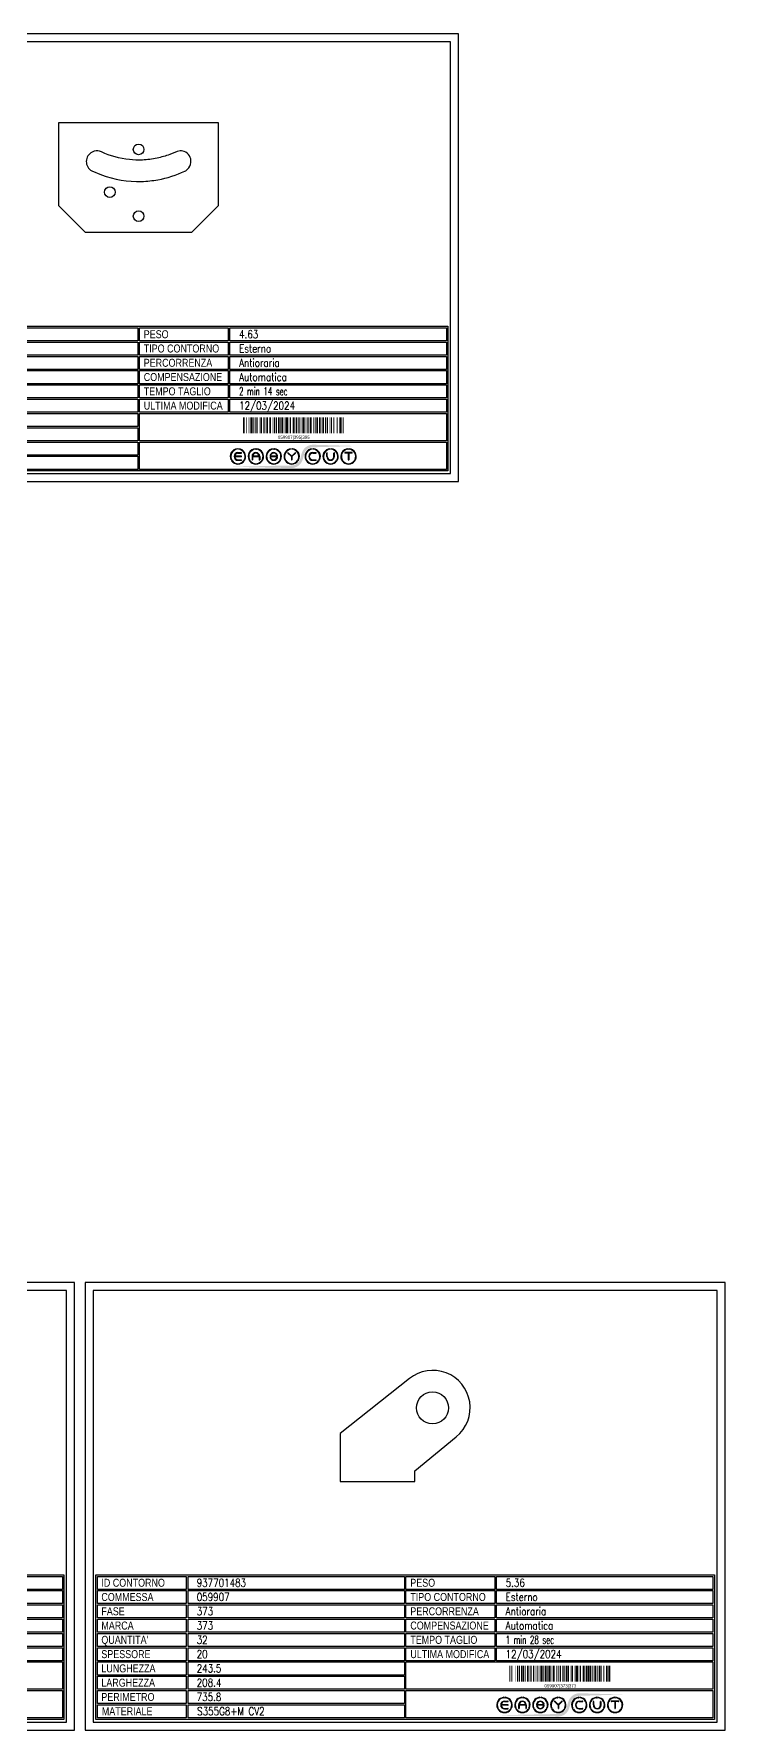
# Model space of a CAD drawing. Header units: millimetres. Extents: x 28039 to 145264, y 9873 to 40131.
# Drawn here: x 39722 to 41019, y 27973 to 31152 of the extents above; entities that cross this region are included whole.
import ezdxf
from ezdxf.enums import TextEntityAlignment as Align

# ---------------------------------------------------------------- set-up
doc = ezdxf.new("R2010")
doc.units = ezdxf.units.MM
doc.styles.add('EasyCutStyle', font='romans.shx', dxfattribs={"width": 0.8})
doc.styles.add('EasyCutStyle1', font='arial.ttf', dxfattribs={"width": 0.8})

# ---------------------------------------------------------------- blocks, each defined once
blk = doc.blocks.new('*U4')
at = {"color": 5}
blk.add_lwpolyline([(0, 0), (1200, 0), (1200, 839), (0, 839)], close=True, dxfattribs=at)
at = {"color": 7}
blk.add_lwpolyline([(15, 15), (1185, 15), (1185, 824), (15, 824)], close=True, dxfattribs=at)
at = {"color": 253}
blk.add_lwpolyline([(20, 291), (1180, 291), (1180, 20), (20, 20)], close=True, dxfattribs=at)
at = {"color": 2}
for points in [[(23, 288.1), (189.3, 288.1), (189.3, 263.7), (23, 263.7)], [(23, 288.1), (189.3, 288.1), (189.3, 263.7), (23, 263.7)], [(601.5, 288.1), (767.9, 288.1), (767.9, 263.7), (601.5, 263.7)], [(23, 261.4), (189.3, 261.4), (189.3, 237), (23, 237)], [(601.5, 261.4), (767.9, 261.4), (767.9, 237), (601.5, 237)], [(23, 234.6), (189.3, 234.6), (189.3, 210.2), (23, 210.2)], [(601.5, 234.6), (767.9, 234.6), (767.9, 210.2), (601.5, 210.2)], [(23, 207.9), (189.3, 207.9), (189.3, 183.4), (23, 183.4)], [(601.5, 207.9), (767.9, 207.9), (767.9, 183.4), (601.5, 183.4)], [(23, 181.1), (189.3, 181.1), (189.3, 156.7), (23, 156.7)], [(601.5, 181.1), (767.9, 181.1), (767.9, 156.7), (601.5, 156.7)], [(23, 154.3), (189.3, 154.3), (189.3, 129.9), (23, 129.9)], [(23, 127.6), (189.3, 127.6), (189.3, 103.1), (23, 103.1)], [(601.5, 154.3), (767.9, 154.3), (767.9, 129.9), (601.5, 129.9)], [(23, 100.8), (189.3, 100.8), (189.3, 76.4), (23, 76.4)], [(23, 74), (189.3, 74), (189.3, 49.6), (23, 49.6)], [(23, 47.3), (189.3, 47.3), (189.3, 22.9), (23, 22.9)]]:
    blk.add_lwpolyline(points, close=True, dxfattribs=at)
at = {"color": 1}
for points in [[(192.7, 288.1), (598.5, 288.1), (598.5, 263.7), (192.7, 263.7)], [(771.3, 288.1), (1177.2, 288.1), (1177.2, 263.7), (771.3, 263.7)], [(192.7, 261.4), (598.5, 261.4), (598.5, 237), (192.7, 237)], [(771.3, 261.4), (1177.2, 261.4), (1177.2, 237), (771.3, 237)], [(192.7, 234.6), (598.5, 234.6), (598.5, 210.2), (192.7, 210.2)], [(771.3, 234.6), (1177.2, 234.6), (1177.2, 210.2), (771.3, 210.2)], [(192.7, 207.9), (598.5, 207.9), (598.5, 183.4), (192.7, 183.4)], [(771.3, 207.9), (1177.2, 207.9), (1177.2, 183.4), (771.3, 183.4)], [(192.7, 181.1), (598.5, 181.1), (598.5, 156.7), (192.7, 156.7)], [(771.3, 181.1), (1177.2, 181.1), (1177.2, 156.7), (771.3, 156.7)], [(192.7, 154.3), (598.5, 154.3), (598.5, 129.9), (192.7, 129.9)], [(192.7, 127.6), (598.5, 127.6), (598.5, 103.1), (192.7, 103.1)], [(601.5, 127.6), (1177.2, 127.6), (1177.2, 76.4), (601.5, 76.4)], [(771.3, 154.3), (1177.2, 154.3), (1177.2, 129.9), (771.3, 129.9)], [(192.7, 100.8), (598.5, 100.8), (598.5, 76.4), (192.7, 76.4)], [(192.7, 74), (598.5, 74), (598.5, 49.6), (192.7, 49.6)], [(601.5, 74), (1177.2, 74), (1177.2, 22.9), (601.5, 22.9)], [(192.7, 47.3), (598.5, 47.3), (598.5, 22.9), (192.7, 22.9)]]:
    blk.add_lwpolyline(points, close=True, dxfattribs=at)
at = {"color": 161, "style": 'EasyCutStyle1', "width": 0.8}
for s, p in [('COMMESSA', (30.1, 241.9)), ('ID CONTORNO', (30.1, 268.6)), ('TIPO CONTORNO', (609.6, 241.9)), ('PESO', (609.6, 268.6)), ('FASE', (30.1, 215.1)), ('PERCORRENZA', (609.6, 215.1)), ('MARCA', (30.1, 188.4)), ('COMPENSAZIONE', (609.6, 188.4)), ("QUANTITA'", (30.1, 161.6)), ('TEMPO TAGLIO', (609.6, 161.6)), ('SPESSORE', (30.1, 134.8)), ('ULTIMA MODIFICA', (609.6, 134.8)), ('LUNGHEZZA', (30.1, 108.1)), ('LARGHEZZA', (30.1, 81.3)), ('PERIMETRO', (30.1, 54.5)), ('MATERIALE', (31, 27.8))]:
    blk.add_text(s, height=15, dxfattribs=at).set_placement(p)
at = {"style": 'EasyCutStyle'}
for tag, p, width in [('ORDERSHAPE', (208.9, 241.9), 0.8), ('IDSHAPE', (208.9, 268.6), 0.8), ('TYPESHAPE', (788.4, 241.9), 0.8), ('WEIGTHSHAPE', (788.4, 268.6), 0.8), ('PHASESHAPE', (208.9, 215.1), 0.8), ('JOUSHAPE', (788.4, 215.1), 0.8), ('MKSHAPE', (208.9, 188.4), 0.8), ('COMPSHAPE', (788.4, 188.4), 0.8), ('QTASHAPE', (208.9, 161.6), 0.8), ('TIMECUTSHAPE', (788.4, 161.6), 0.65), ('TKSHAPE', (208.9, 134.8), 0.8), ('LASTMODIFYSHAPE', (788.4, 134.8), 0.8), ('LENGTHSHAPE', (208.9, 108.1), 0.8), ('HEIGHTSHAPE', (208.9, 81.3), 0.8), ('PERIMETERSHAPE', (208.9, 54.5), 0.8), ('MATSHAPE', (209.8, 27.8), 0.8)]:
    blk.add_attdef(tag, p, '', height=15, dxfattribs=dict(at, width=width))
blk = doc.blocks.new('Logo')
h = blk.add_hatch(color=256)
h.set_gradient(color1=(255, 0, 0), color2=(255, 255, 0), tint=1)
h.paths.add_polyline_path([(20.5, 4.4, -0.339454), (37.1, 17.2), (118.6, 19.6), (37.1, 22, 0.339454), (15.8, 5.7), (13.2, -4.2, -0.339454), (-3.4, -16.9), (-118.2, -19.3), (-3.4, -21.7, 0.339454), (17.8, -5.4)])
for color, points in [(140, [(-115.9, -5.7, -1), (-116.7, -6.1, -0.520567), (-104.9, 14.3, -1), (-104.9, 13.5, 0.520567)]), (256, [(-97.3, 0.4), (-110, 0.4, -0.394366), (-103.7, 6.3), (-97.3, 6.3, 1), (-97.3, 7.2), (-103.7, 7.2, 1), (-103.7, -7.2), (-97.3, -7.2, 1), (-97.3, -6.3), (-103.7, -6.3, -0.394366), (-110, -0.4), (-97.3, -0.4, 1)]), (140, [(-91.4, -5.7, 1), (-90.6, -6.1, 0.520567), (-102.4, 14.3, 0.916853), (-102.6, 13.5, 0.043377), (-102.5, 13.5, -0.520567)]), (140, [(-82.3, -5.7, -1), (-83.1, -6.1, -0.520567), (-71.3, 14.3, -1), (-71.3, 13.5, 0.520567)]), (140, [(-57.8, -5.7, 1), (-57, -6.1, 0.520567), (-68.8, 14.3, 1), (-68.9, 13.5, -0.520567)]), (140, [(-48.7, -5.7, -1), (-49.5, -6.1, -0.520567), (-37.7, 14.3, -1), (-37.7, 13.5, 0.520567)]), (256, [(-31.2, -0.4, -0.486114), (-30.3, -1.5, -0.776377), (-42.6, -1.6, 1), (-43.4, -1.9, 0.776377), (-29.5, -1.7, 0.486114), (-31.2, 0.4), (-41.8, 0.4, -0.486114), (-42.6, 1.5, -0.776377), (-30.4, 1.6, 1), (-29.5, 1.9, 0.776377), (-43.5, 1.7, 0.486114), (-41.8, -0.4)]), (140, [(-24.2, -5.7, 1), (-23.4, -6.1, 0.520567), (-35.2, 14.3, 1), (-35.3, 13.5, -0.520567)]), (140, [(-15.1, -5.7, -1), (-15.9, -6.1, -0.520567), (-4.1, 14.3, -1), (-4.1, 13.5, 0.520567)]), (256, [(-9.3, 7.1, 1), (-10, 6.5), (-3.3, -0.2), (-3.3, -6.3, 1), (-2.4, -6.3), (-2.4, -0.2), (4.2, 6.5, 1), (3.6, 7.1), (-2.9, 0.6)]), (140, [(9.4, -5.7, 1), (10.2, -6.1, 0.520567), (-1.6, 14.3, 1), (-1.7, 13.5, -0.520567)]), (140, [(24.2, -5.7, -1), (23.4, -6.1, -0.520567), (35.2, 14.3, -1), (35.3, 13.5, 0.520567)]), (256, [(36.5, -7.2), (42.8, -7.2, 1), (42.8, -6.3), (36.5, -6.3, -1), (36.5, 6.3), (42.8, 6.3, 1), (42.8, 7.2), (36.5, 7.2, 1)]), (140, [(48.7, -5.7, 1), (49.5, -6.1, 0.520567), (37.7, 14.3, 1), (37.7, 13.5, -0.520567)]), (140, [(57.8, -5.7, -1), (57, -6.1, -0.520567), (68.8, 14.3, -1), (68.9, 13.5, 0.520567)]), (256, [(63.7, 0), (63.7, 6.3, 1), (62.9, 6.3), (62.9, 0, 1), (77.3, 0), (77.3, 6.3, 1), (76.4, 6.3), (76.4, 0, -1)]), (140, [(82.3, -5.7, 1), (83.1, -6.1, 0.520567), (71.3, 14.3, 1), (71.3, 13.5, -0.520567)]), (140, [(91.4, -5.7, -1), (90.6, -6.1, -0.520567), (102.4, 14.3, -1), (102.5, 13.5, 0.520567)]), (256, [(96.9, 7.2, 1), (96.9, 6.3), (103.2, 6.3), (103.2, -6.3, 1), (104.1, -6.3), (104.1, 6.3), (110.4, 6.3, 1), (110.4, 7.2)]), (140, [(115.9, -5.7, 1), (116.7, -6.1, 0.520567), (104.9, 14.3, 1), (104.9, 13.5, -0.520567)]), (140, [(-91.9, -8.3, 1), (-92.6, -7.8, -0.520567), (-114.8, -7.8, 1), (-115.5, -8.3, 0.520567)]), (140, [(-58.3, -8.3, 1), (-59, -7.8, -0.520567), (-81.2, -7.8, 1), (-81.9, -8.3, 0.520567)]), (140, [(-24.7, -8.3, 1), (-25.4, -7.8, -0.520567), (-47.6, -7.8, 1), (-48.3, -8.3, 0.520567)]), (140, [(8.9, -8.3, 1), (8.2, -7.8, -0.520567), (-14, -7.8, 1), (-14.7, -8.3, 0.520567)]), (140, [(48.3, -8.3, 1), (47.6, -7.8, -0.520567), (25.4, -7.8, 1), (24.7, -8.3, 0.520567)]), (140, [(81.9, -8.3, 1), (81.2, -7.8, -0.520567), (59, -7.8, 1), (58.3, -8.3, 0.520567)]), (140, [(115.5, -8.3, 1), (114.8, -7.8, -0.520567), (92.6, -7.8, 1), (91.9, -8.3, 0.520567)])]:
    blk.add_hatch(color=color).paths.add_polyline_path(points)
h = blk.add_hatch(color=256)
h.paths.add_polyline_path([(-63.7, -0.4), (-63.7, -6.3, 1), (-62.9, -6.3), (-62.9, 0, 1), (-77.3, 0), (-77.3, -6.3, 1), (-76.4, -6.3), (-76.4, -0.4)])
h.paths.add_polyline_path([(-76.4, 0.4, -0.933992), (-63.8, 0.4)], flags=16)
for p, q in [((-97.3, 0.4), (-110, 0.4)), ((-103.7, 7.2), (-97.3, 7.2)), ((-103.7, 6.3), (-97.3, 6.3)), ((-77.3, 0), (-77.3, -6.3)), ((-63.8, 0.4), (-76.4, 0.4)), ((-62.9, 0), (-62.9, -6.3)), ((-31.2, 0.4), (-41.8, 0.4)), ((-3.3, -0.2), (-10, 6.5)), ((-2.9, 0.6), (-9.3, 7.1)), ((-2.9, 0.6), (3.6, 7.1)), ((-2.4, -0.2), (4.2, 6.5)), ((36.5, 7.2), (42.8, 7.2)), ((36.5, 6.3), (42.8, 6.3)), ((62.9, 0), (62.9, 6.3)), ((63.7, 0), (63.7, 6.3)), ((76.4, 0), (76.4, 6.3)), ((77.3, 0), (77.3, 6.3)), ((110.4, 7.2), (96.9, 7.2)), ((103.2, 6.3), (96.9, 6.3)), ((103.2, 6.3), (103.2, -6.3)), ((104.1, 6.3), (104.1, -6.3)), ((110.4, 6.3), (104.1, 6.3)), ((-97.3, -0.4), (-110, -0.4)), ((-103.7, -6.3), (-97.3, -6.3)), ((-103.7, -7.2), (-97.3, -7.2)), ((-76.4, -0.4), (-76.4, -6.3)), ((-63.7, -0.4), (-76.4, -0.4)), ((-63.7, -0.4), (-63.7, -6.3)), ((-31.2, -0.4), (-41.8, -0.4)), ((-3.3, -0.2), (-3.3, -6.3)), ((-2.4, -0.2), (-2.4, -6.3)), ((36.5, -6.3), (42.8, -6.3)), ((36.5, -7.2), (42.8, -7.2))]:
    blk.add_line(p, q)
at = {"color": 140}
for centre, radius, start, end in [((-103.7, 0), 14.4, 95, 205), ((-103.7, 0), 13.5, 95, 205), ((-104.9, 13.9), 0.432, 275, 95), ((-102.5, 13.9), 0.432, 85, 265), ((-103.7, 0), 13.5, 335, 85), ((-103.7, 0), 14.4, 335, 85), ((-70.1, 0), 14.4, 95, 205), ((-70.1, 0), 13.5, 95, 205), ((-71.3, 13.9), 0.432, 275, 95), ((-68.9, 13.9), 0.432, 85, 265), ((-70.1, 0), 13.5, 335, 85), ((-70.1, 0), 14.4, 335, 85), ((-36.5, 0), 14.4, 95, 205), ((-36.5, 0), 13.5, 95, 205), ((-37.7, 13.9), 0.432, 275, 95), ((-35.3, 13.9), 0.432, 85, 265), ((-36.5, 0), 13.5, 335, 85), ((-36.5, 0), 14.4, 335, 85), ((-2.9, 0), 14.4, 95, 205), ((-2.9, 0), 13.5, 95, 205), ((-4.1, 13.9), 0.432, 275, 95), ((-1.7, 13.9), 0.432, 85, 265), ((-2.9, 0), 13.5, 335, 85), ((-2.9, 0), 14.4, 335, 85), ((36.5, 0), 14.4, 95, 205), ((36.5, 0), 13.5, 95, 205), ((35.3, 13.9), 0.432, 275, 95), ((37.7, 13.9), 0.432, 85, 265), ((36.5, 0), 14.4, 335, 85), ((36.5, 0), 13.5, 335, 85), ((70.1, 0), 14.4, 95, 205), ((70.1, 0), 13.5, 95, 205), ((68.9, 13.9), 0.432, 275, 95), ((71.3, 13.9), 0.432, 85, 265), ((70.1, 0), 14.4, 335, 85), ((70.1, 0), 13.5, 335, 85), ((103.7, 0), 14.4, 95, 205), ((103.7, 0), 13.5, 95, 205), ((102.5, 13.9), 0.432, 275, 95), ((104.9, 13.9), 0.432, 85, 265), ((103.7, 0), 14.4, 335, 85), ((103.7, 0), 13.5, 335, 85), ((-116.3, -5.9), 0.432, 205, 25), ((-115.1, -8), 0.432, 35, 215), ((-103.7, 0), 14.4, 215, 325), ((-103.7, 0), 13.5, 215, 325), ((-92.2, -8), 0.432, 325, 145), ((-91, -5.9), 0.432, 155, 335), ((-82.7, -5.9), 0.432, 205, 25), ((-81.5, -8), 0.432, 35, 215), ((-70.1, 0), 14.4, 215, 325), ((-70.1, 0), 13.5, 215, 325), ((-58.6, -8), 0.432, 325, 145), ((-57.4, -5.9), 0.432, 155, 335), ((-49.1, -5.9), 0.432, 205, 25), ((-47.9, -8), 0.432, 35, 215), ((-36.5, 0), 14.4, 215, 325), ((-36.5, 0), 13.5, 215, 325), ((-25, -8), 0.432, 325, 145), ((-23.8, -5.9), 0.432, 155, 335), ((-15.5, -5.9), 0.432, 205, 25), ((-14.3, -8), 0.432, 35, 215), ((-2.9, 0), 14.4, 215, 325), ((-2.9, 0), 13.5, 215, 325), ((8.6, -8), 0.432, 325, 145), ((9.8, -5.9), 0.432, 155, 335), ((23.8, -5.9), 0.432, 205, 25), ((25, -8), 0.432, 35, 215), ((36.5, 0), 14.4, 215, 325), ((36.5, 0), 13.5, 215, 325), ((47.9, -8), 0.432, 325, 145), ((49.1, -5.9), 0.432, 155, 335), ((57.4, -5.9), 0.432, 205, 25), ((58.6, -8), 0.432, 35, 215), ((70.1, 0), 14.4, 215, 325), ((70.1, 0), 13.5, 215, 325), ((81.5, -8), 0.432, 325, 145), ((82.7, -5.9), 0.432, 155, 335), ((91, -5.9), 0.432, 205, 25), ((92.2, -8), 0.432, 35, 215), ((103.7, 0), 14.4, 215, 325), ((103.7, 0), 13.5, 215, 325), ((115.1, -8), 0.432, 325, 145), ((116.3, -5.9), 0.432, 155, 335)]:
    blk.add_arc(centre, radius, start, end, dxfattribs=at)
for centre, radius, start, end in [((-103.7, 0), 7.2, 90, 270), ((-103.7, 0), 6.34, 90, 176.0904), ((-97.3, 6.8), 0.432, 270, 90), ((-97.3, 0), 0.432, 270, 90), ((-70.1, 0), 7.2, 0, 180), ((-70.1, 0), 6.34, 3.9096, 176.0904), ((-36.5, 0), 7.2, 15, 166.2998), ((-41.8, 1.3), 1.73, 166.2998, 270), ((-41.8, 1.3), 0.864, 166.2998, 270), ((-36.5, 0), 6.34, 15, 166.2998), ((-31.2, -1.3), 1.73, 346.2998, 90), ((-29.9, 1.8), 0.432, 195, 15), ((-9.6, 6.8), 0.432, 45, 225), ((3.9, 6.8), 0.432, 315, 135), ((36.5, 0), 7.2, 90, 270), ((36.5, 0), 6.34, 90, 270), ((42.8, 6.8), 0.432, 270, 90), ((63.3, 6.3), 0.432, 0, 180), ((70.1, 0), 7.2, 180, 0), ((70.1, 0), 6.34, 180, 0), ((76.8, 6.3), 0.432, 0, 180), ((96.9, 6.8), 0.432, 90, 270), ((110.4, 6.8), 0.432, 270, 90), ((-103.7, 0), 6.34, 183.9096, 270), ((-97.3, -6.8), 0.432, 270, 90), ((-76.8, -6.3), 0.432, 180, 0), ((-63.3, -6.3), 0.432, 180, 0), ((-43, -1.8), 0.432, 15, 195), ((-36.5, 0), 7.2, 195, 346.2998), ((-36.5, 0), 6.34, 195, 346.2998), ((-31.2, -1.3), 0.864, 346.2998, 90), ((-2.9, -6.3), 0.432, 180, 0), ((42.8, -6.8), 0.432, 270, 90), ((103.7, -6.3), 0.432, 180, 0)]:
    blk.add_arc(centre, radius, start, end)
blk = doc.blocks.new('BARCODE128_937701483', base_point=(40708.8, 28053.4))
at = {"linetype": 'Continuous'}
for points, const_width in [([(40709.8, 28053.4), (40709.8, 28083.4)], 2), ([(40712.3, 28053.4), (40712.3, 28083.4)], 1), ([(40715.3, 28053.4), (40715.3, 28083.4)], 1), ([(40720.3, 28053.4), (40720.3, 28083.4)], 1), ([(40724.3, 28053.4), (40724.3, 28083.4)], 3), ([(40727.8, 28053.4), (40727.8, 28083.4)], 2), ([(40731.8, 28053.4), (40731.8, 28083.4)], 2), ([(40735.3, 28053.4), (40735.3, 28083.4)], 3), ([(40739.3, 28053.4), (40739.3, 28083.4)], 1), ([(40743.3, 28053.4), (40743.3, 28083.4)], 3), ([(40747.3, 28053.4), (40747.3, 28083.4)], 1), ([(40749.8, 28053.4), (40749.8, 28083.4)], 2), ([(40754.3, 28053.4), (40754.3, 28083.4)], 3), ([(40758.3, 28053.4), (40758.3, 28083.4)], 1), ([(40760.8, 28053.4), (40760.8, 28083.4)], 2), ([(40764.3, 28053.4), (40764.3, 28083.4)], 1), ([(40768.3, 28053.4), (40768.3, 28083.4)], 3), ([(40771.8, 28053.4), (40771.8, 28083.4)], 2), ([(40776.3, 28053.4), (40776.3, 28083.4)], 3), ([(40779.8, 28053.4), (40779.8, 28083.4)], 2), ([(40783.3, 28053.4), (40783.3, 28083.4)], 3), ([(40786.3, 28053.4), (40786.3, 28083.4)], 1), ([(40788.3, 28053.4), (40788.3, 28083.4)], 1), ([(40791.8, 28053.4), (40791.8, 28083.4)], 4), ([(40797.8, 28053.4), (40797.8, 28083.4)], 2), ([(40801.3, 28053.4), (40801.3, 28083.4)], 1), ([(40804.3, 28053.4), (40804.3, 28083.4)], 3), ([(40809.3, 28053.4), (40809.3, 28083.4)], 3), ([(40812.8, 28053.4), (40812.8, 28083.4)], 2), ([(40816.3, 28053.4), (40816.3, 28083.4)], 3), ([(40819.8, 28053.4), (40819.8, 28083.4)], 2), ([(40823.3, 28053.4), (40823.3, 28083.4)], 1), ([(40826.3, 28053.4), (40826.3, 28083.4)], 3), ([(40830.3, 28053.4), (40830.3, 28083.4)], 1), ([(40832.3, 28053.4), (40832.3, 28083.4)], 1), ([(40835.8, 28053.4), (40835.8, 28083.4)], 4), ([(40841.8, 28053.4), (40841.8, 28083.4)], 2), ([(40845.3, 28053.4), (40845.3, 28083.4)], 1), ([(40848.3, 28053.4), (40848.3, 28083.4)], 3), ([(40853.3, 28053.4), (40853.3, 28083.4)], 3), ([(40856.8, 28053.4), (40856.8, 28083.4)], 2), ([(40860.3, 28053.4), (40860.3, 28083.4)], 3), ([(40863.8, 28053.4), (40863.8, 28083.4)], 2), ([(40867.3, 28053.4), (40867.3, 28083.4)], 1), ([(40870.3, 28053.4), (40870.3, 28083.4)], 3), ([(40874.8, 28053.4), (40874.8, 28083.4)], 2), ([(40878.3, 28053.4), (40878.3, 28083.4)], 3), ([(40881.3, 28053.4), (40881.3, 28083.4)], 1), ([(40885.8, 28053.4), (40885.8, 28083.4)], 2), ([(40891.3, 28053.4), (40891.3, 28083.4)], 3), ([(40894.3, 28053.4), (40894.3, 28083.4)], 1), ([(40896.8, 28053.4), (40896.8, 28083.4)], 2)]:
    blk.add_lwpolyline(points, dxfattribs=dict(at, const_width=const_width))
blk.add_text('059907|373|373', height=6).set_placement((40804.3, 28042.9), align=Align.CENTER)
blk = doc.blocks.new('BARCODE128_577528286', base_point=(40208.8, 30393.4))
at = {"linetype": 'Continuous'}
for points, const_width in [([(40209.8, 30393.4), (40209.8, 30423.4)], 2), ([(40212.3, 30393.4), (40212.3, 30423.4)], 1), ([(40215.3, 30393.4), (40215.3, 30423.4)], 1), ([(40220.3, 30393.4), (40220.3, 30423.4)], 1), ([(40224.3, 30393.4), (40224.3, 30423.4)], 3), ([(40227.8, 30393.4), (40227.8, 30423.4)], 2), ([(40231.8, 30393.4), (40231.8, 30423.4)], 2), ([(40235.3, 30393.4), (40235.3, 30423.4)], 3), ([(40239.3, 30393.4), (40239.3, 30423.4)], 1), ([(40243.3, 30393.4), (40243.3, 30423.4)], 3), ([(40247.3, 30393.4), (40247.3, 30423.4)], 1), ([(40249.8, 30393.4), (40249.8, 30423.4)], 2), ([(40254.3, 30393.4), (40254.3, 30423.4)], 3), ([(40258.3, 30393.4), (40258.3, 30423.4)], 1), ([(40260.8, 30393.4), (40260.8, 30423.4)], 2), ([(40264.3, 30393.4), (40264.3, 30423.4)], 1), ([(40268.3, 30393.4), (40268.3, 30423.4)], 3), ([(40271.8, 30393.4), (40271.8, 30423.4)], 2), ([(40276.3, 30393.4), (40276.3, 30423.4)], 3), ([(40279.8, 30393.4), (40279.8, 30423.4)], 2), ([(40283.3, 30393.4), (40283.3, 30423.4)], 3), ([(40286.3, 30393.4), (40286.3, 30423.4)], 1), ([(40288.3, 30393.4), (40288.3, 30423.4)], 1), ([(40291.8, 30393.4), (40291.8, 30423.4)], 4), ([(40297.8, 30393.4), (40297.8, 30423.4)], 2), ([(40301.3, 30393.4), (40301.3, 30423.4)], 1), ([(40304.3, 30393.4), (40304.3, 30423.4)], 3), ([(40309.3, 30393.4), (40309.3, 30423.4)], 3), ([(40313.3, 30393.4), (40313.3, 30423.4)], 1), ([(40315.8, 30393.4), (40315.8, 30423.4)], 2), ([(40319.8, 30393.4), (40319.8, 30423.4)], 2), ([(40323.3, 30393.4), (40323.3, 30423.4)], 3), ([(40327.3, 30393.4), (40327.3, 30423.4)], 1), ([(40330.3, 30393.4), (40330.3, 30423.4)], 1), ([(40332.3, 30393.4), (40332.3, 30423.4)], 1), ([(40335.8, 30393.4), (40335.8, 30423.4)], 4), ([(40341.8, 30393.4), (40341.8, 30423.4)], 2), ([(40345.3, 30393.4), (40345.3, 30423.4)], 1), ([(40348.3, 30393.4), (40348.3, 30423.4)], 3), ([(40353.3, 30393.4), (40353.3, 30423.4)], 3), ([(40357.3, 30393.4), (40357.3, 30423.4)], 1), ([(40359.8, 30393.4), (40359.8, 30423.4)], 2), ([(40363.8, 30393.4), (40363.8, 30423.4)], 2), ([(40367.3, 30393.4), (40367.3, 30423.4)], 3), ([(40371.3, 30393.4), (40371.3, 30423.4)], 1), ([(40374.8, 30393.4), (40374.8, 30423.4)], 2), ([(40379.3, 30393.4), (40379.3, 30423.4)], 1), ([(40381.3, 30393.4), (40381.3, 30423.4)], 1), ([(40385.8, 30393.4), (40385.8, 30423.4)], 2), ([(40391.3, 30393.4), (40391.3, 30423.4)], 3), ([(40394.3, 30393.4), (40394.3, 30423.4)], 1), ([(40396.8, 30393.4), (40396.8, 30423.4)], 2)]:
    blk.add_lwpolyline(points, dxfattribs=dict(at, const_width=const_width))
blk.add_text('059907|395|395', height=6).set_placement((40304.3, 30382.9), align=Align.CENTER)

msp = doc.modelspace()

# ---------------------------------------------------------------- linework, layer by layer
at = {"color": 2}
msp.add_lwpolyline([(39768.8, 30830.9), (39818.8, 30780.9), (40018.8, 30780.9), (40068.8, 30830.9), (40068.8, 30985.9), (39768.8, 30985.9)], close=True, dxfattribs=at)
at = {"color": 4}
msp.add_lwpolyline([(39955.1, 30879.1, 0.064702), (40005.5, 30895.1), (40007.1, 30895.9), (40010.1, 30898.1), (40013, 30901.1), (40015, 30904.3), (40016.3, 30907.8), (40017, 30911.5, 0.335222), (40004.2, 30931.9), (39999.4, 30933.2), (39996.9, 30933.3), (39990.9, 30932.2), (39977.2, 30926.5, -0.03753), (39953.4, 30919.5, -0.042232), (39925.8, 30916, -0.036978), (39901.5, 30916.8, -0.08291), (39849.1, 30931.3), (39845.4, 30932.6), (39842, 30933.2), (39839.1, 30933.1), (39835.1, 30932.4), (39831.4, 30930.9, 0.599634), (39831, 30895.7), (39849, 30888.1, 0.093708), (39924.3, 30875.9, 0.037885)], format="xyb", close=True, dxfattribs=at)
at = {"color": 2, "elevation": 0}
msp.add_lwpolyline([(40426.6, 28632), (40297.1, 28529.2), (40297.1, 28439.2), (40437.1, 28439.2), (40437.1, 28459.2), (40514.7, 28523.2, 1)], format="xyb", close=True, dxfattribs=at)
at = {"color": 4}
for centre, radius in [((39918.8, 30935.9), 10), ((39864.8, 30855.9), 10), ((39918.8, 30810.9), 10), ((40470.1, 28577.2, 0), 30)]:
    msp.add_circle(centre, radius, dxfattribs=at)

# ---------------------------------------------------------------- block references
for p, values in [((39318.8, 30313.4), {'IDSHAPE': '577528286', 'ORDERSHAPE': '059907', 'PHASESHAPE': '395', 'MKSHAPE': '395', 'TKSHAPE': '10', 'LENGTHSHAPE': '300', 'HEIGHTSHAPE': '205', 'MATSHAPE': 'S355G8+M Z35 CV2', 'LASTMODIFYSHAPE': '12/03/2024', 'PERIMETERSHAPE': '951.4', 'WEIGTHSHAPE': '4.63', 'TYPESHAPE': 'Esterno', 'JOUSHAPE': 'Antioraria', 'COMPSHAPE': 'Automatica', 'TIMECUTSHAPE': '2 min 14 sec', 'QTASHAPE': '8'}), ((38598.8, 27973.4), {'IDSHAPE': '913108738', 'ORDERSHAPE': '059907', 'PHASESHAPE': '372', 'MKSHAPE': '372', 'TKSHAPE': '25', 'LENGTHSHAPE': '180', 'HEIGHTSHAPE': '180', 'MATSHAPE': 'S355G8+M Z35 CV2Z4', 'LASTMODIFYSHAPE': '12/03/2024', 'PERIMETERSHAPE': '565.5', 'WEIGTHSHAPE': '4.99', 'TYPESHAPE': 'Esterno', 'JOUSHAPE': 'Antioraria', 'COMPSHAPE': 'Automatica', 'TIMECUTSHAPE': '1 min 8 sec', 'QTASHAPE': '4'}), ((39818.8, 27973.4), {'IDSHAPE': '937701483', 'ORDERSHAPE': '059907', 'PHASESHAPE': '373', 'MKSHAPE': '373', 'TKSHAPE': '20', 'LENGTHSHAPE': '243.5', 'HEIGHTSHAPE': '208.4', 'MATSHAPE': 'S355G8+M CV2', 'LASTMODIFYSHAPE': '12/03/2024', 'PERIMETERSHAPE': '735.8', 'WEIGTHSHAPE': '5.36', 'TYPESHAPE': 'Esterno', 'JOUSHAPE': 'Antioraria', 'COMPSHAPE': 'Automatica', 'TIMECUTSHAPE': '1 min 28 sec', 'QTASHAPE': '32'})]:
    msp.add_blockref('*U4', p).add_auto_attribs(values)
for name, p in [('BARCODE128_577528286', (40114.3, 30403.9)), ('Logo', (40208.8, 30360.4)), ('BARCODE128_937701483', (40614.3, 28063.9)), ('Logo', (40708.8, 28020.4))]:
    msp.add_blockref(name, p)

doc.saveas('drawing.dxf')
